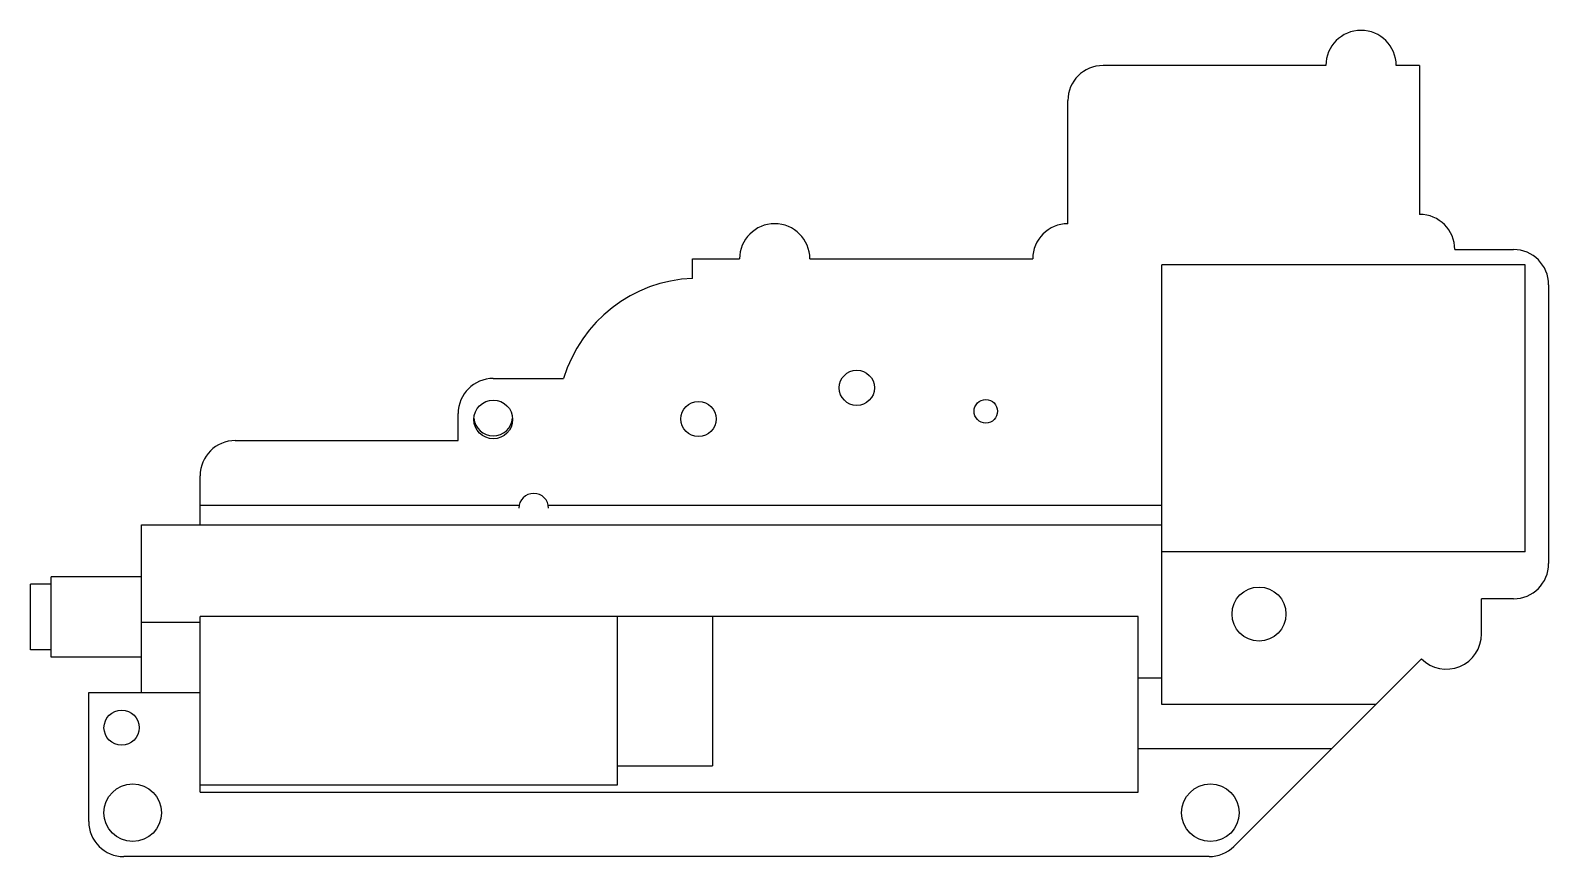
# Model space of a CAD drawing. Extents: x 2.85 to 7.95, y 3.19 to 5.97.
import ezdxf

# ---------------------------------------------------------------- set-up
doc = ezdxf.new("R2010")
doc.units = 0
doc.header["$LTSCALE"] = 0.605
doc.layers.get('0').update_dxf_attribs({"linetype": 'CONTINUOUS'})

msp = doc.modelspace()

# ---------------------------------------------------------------- linework, layer by layer
at = {"color": 0}
for p, q in [((7.203, 5.8515), (6.4549, 5.8515)), ((7.5179, 5.8515), (7.4392, 5.8515)), ((7.5179, 5.8515), (7.5179, 5.3515)), ((6.3368, 5.32), (6.3368, 5.7334)), ((5.077, 5.1365), (5.077, 5.2019)), ((5.077, 5.2019), (5.2345, 5.2019)), ((5.4707, 5.2019), (6.2187, 5.2019)), ((7.636, 5.2334), (7.8329, 5.2334)), ((7.8723, 5.1822), (6.6518, 5.1822)), ((6.6518, 3.7051), (6.6518, 5.1822)), ((7.8723, 4.2176), (7.8723, 5.1822)), ((7.951, 5.1152), (7.951, 4.1782)), ((4.4077, 4.8003), (4.6439, 4.8003)), ((4.2896, 4.5916), (4.2896, 4.6822)), ((3.5415, 4.5916), (4.2896, 4.5916)), ((3.4234, 4.3082), (3.4234, 4.4735)), ((3.4234, 4.3751), (4.4952, 4.3751)), ((4.5917, 4.3751), (6.6518, 4.3751)), ((3.2266, 3.7452), (3.2266, 4.3082)), ((3.2266, 4.3082), (6.6518, 4.3082)), ((7.8723, 4.2176), (6.6518, 4.2176)), ((2.9234, 3.8641), (2.9234, 4.1341)), ((3.2266, 4.1341), (2.9234, 4.1341)), ((2.8534, 3.8891), (2.8534, 4.1091)), ((2.9234, 4.1091), (2.8534, 4.1091)), ((7.8329, 4.0601), (7.7258, 4.0601)), ((7.7258, 3.942), (7.7258, 4.0601)), ((3.2266, 3.9814), (3.4234, 3.9814)), ((3.4234, 3.4105), (3.4234, 4.0011)), ((6.573, 4.0011), (3.4234, 4.0011)), ((4.8234, 4.0011), (4.8234, 3.4341)), ((5.1434, 4.0011), (5.1434, 3.4991)), ((6.573, 3.4105), (6.573, 4.0011)), ((2.9234, 3.8891), (2.8534, 3.8891)), ((3.2266, 3.8641), (2.9234, 3.8641)), ((6.8942, 3.2286), (7.5241, 3.8585)), ((6.6518, 3.7932), (6.573, 3.7932)), ((3.0494, 3.3121), (3.0494, 3.7452)), ((3.0494, 3.7452), (3.4234, 3.7452)), ((7.3708, 3.7051), (6.6518, 3.7051)), ((6.573, 3.557), (7.2226, 3.557)), ((4.8234, 3.4991), (5.1434, 3.4991)), ((4.8234, 3.4341), (3.4234, 3.4341)), ((3.4234, 3.4105), (6.573, 3.4105)), ((6.8107, 3.194), (3.1675, 3.194))]:
    msp.add_line(p, q, dxfattribs=at)
for centre, radius in [((5.6282, 4.7688), 0.0591), ((4.4077, 4.6625), 0.065), ((5.0967, 4.6641), 0.0591), ((6.0612, 4.69), 0.0394), ((6.9786, 4.0089), 0.0906), ((3.1597, 3.6271), 0.0591), ((3.1971, 3.3416), 0.0965), ((6.8152, 3.3416), 0.0965)]:
    msp.add_circle(centre, radius, dxfattribs=at)
for centre, radius, start, end in [((7.3211, 5.8515), 0.1181, 0, 180), ((6.4549, 5.7334), 0.1181, 90, 180), ((5.3526, 5.2019), 0.1181, 0, 180), ((6.3368, 5.2019), 0.1181, 90, 180), ((7.5179, 5.2334), 0.1181, 0, 90), ((7.8329, 5.1152), 0.1181, 0, 90), ((5.0967, 4.6641), 0.4728, 92.3862, 163.2596), ((4.4077, 4.6822), 0.1181, 90, 180), ((4.4077, 4.6723), 0.065, 184.5069, 355.4931), ((3.5415, 4.4735), 0.1181, 90, 180), ((4.5434, 4.3641), 0.05, 0, 180), ((7.8329, 4.1782), 0.1181, 270, 360), ((7.6076, 3.942), 0.1181, 225, 360), ((3.1675, 3.3121), 0.1181, 180, 270), ((6.8107, 3.3121), 0.1181, 270, 315)]:
    msp.add_arc(centre, radius, start, end, dxfattribs=at)

doc.saveas('drawing.dxf')
